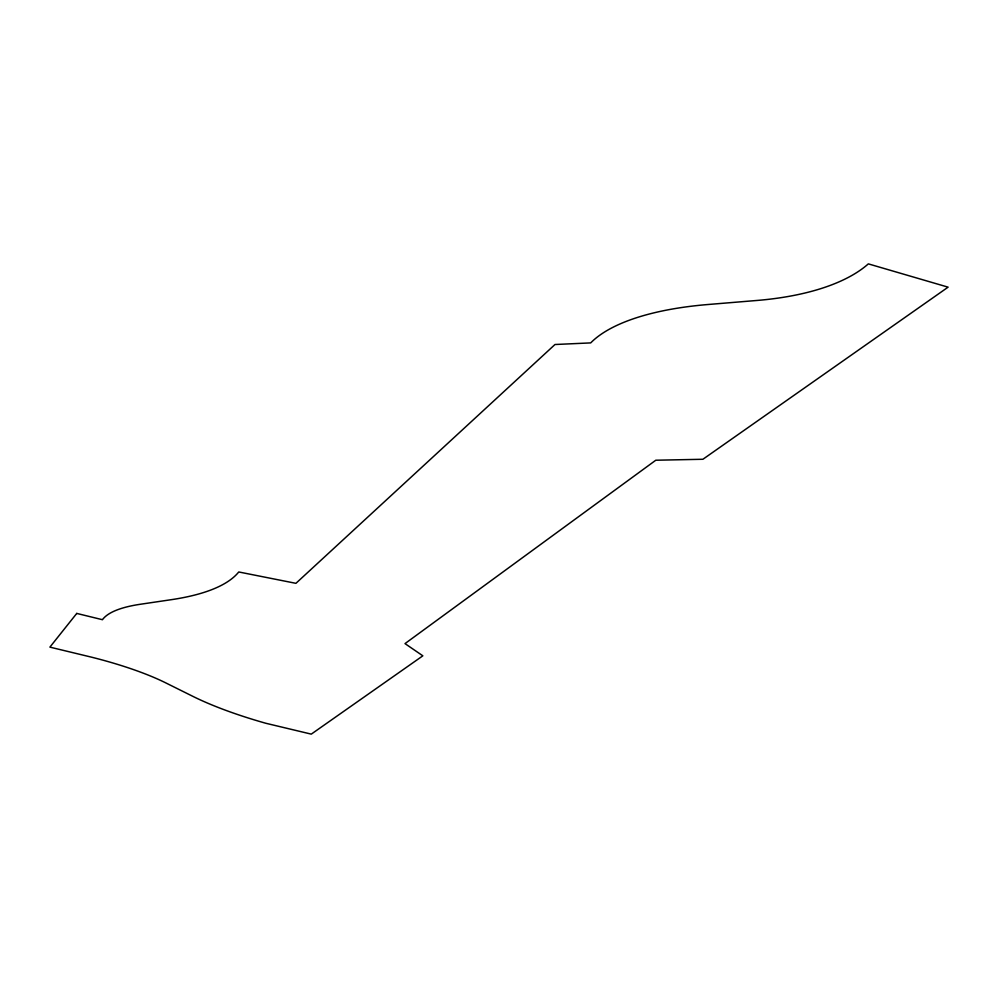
<?xml version="1.0" encoding="UTF-8"?>
<svg xmlns="http://www.w3.org/2000/svg" width="998" height="998" viewBox="0 0 998 998"><rect width="100%" height="100%" fill="white"/><g stroke="black" fill="none" stroke-linecap="round" stroke-linejoin="round"><path stroke-width="1.5" d="M76.746 613.421L49.9 647.128L91.579 657.183A135.454 31.212 11.7 0 1 165.755 682.881L192.751 696.292A193.699 47.817 10.3 0 0 265.855 723.276L311.276 734.129L422.84 655.823L405.001 643.61L655.798 460.228L702.904 459.267L948.1 287.162L868.335 263.871A218.263 94.448 7.7 0 1 757.145 300.448L708.143 304.502A233.532 86.527 6.8 0 0 590.704 342.9L554.988 344.51L295.919 583.331L238.747 571.966A333.519 94.461 13.1 0 1 171.207 599.698L140.444 604.252A184.306 46.869 10.7 0 0 102.457 619.708L76.746 613.421"/></g></svg>
